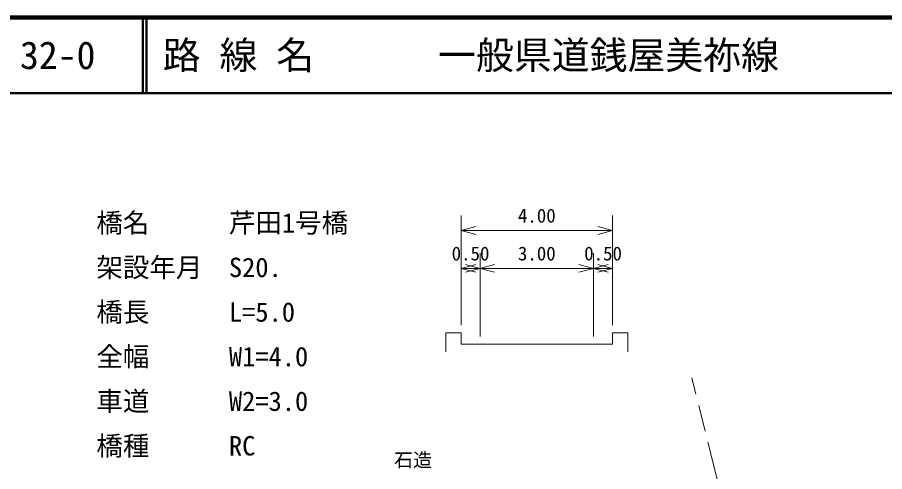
# Model space of a CAD drawing. Units: millimetres, scale not verified, with parts at other scales. Extents: x 40000 to 680000, y 20000 to 380000.
# Drawn here: x 161182 to 275694, y 319988 to 380000 of the extents above; entities that cross this region are included whole.
import ezdxf
from ezdxf.enums import TextEntityAlignment as Align

# ---------------------------------------------------------------- set-up
doc = ezdxf.new("R2010")
doc.units = ezdxf.units.MM
doc.header["$LTSCALE"] = 1000
doc.linetypes.add('CHAIN', pattern=[18.5, 12, -1.5, 3.5, -1.5])
for name, color, linetype, lineweight in [('S-BMK', 2, 'CHAIN', 13), ('S-STR-HTXT', 7, 'Continuous', 13), ('S-TTL', 2, 'Continuous', 140), ('S-TTL-LINE', 7, 'Continuous', 50)]:
    doc.layers.add(name, color=color, linetype=linetype, lineweight=lineweight)
doc.layers.add('S-TTL-TXT', color=7, linetype='Continuous')
doc.styles.add('ＭＳ ゴシック', font='')
doc.styles.get('ＭＳ ゴシック').set_extended_font_data('MS Gothic')

msp = doc.modelspace()

# ---------------------------------------------------------------- linework, layer by layer
at = {"layer": 'S-BMK'}
msp.add_line((259705, 294295), (250242, 332387), dxfattribs=at)
at = {"layer": 'S-STR-HTXT'}
for p, q in [((219767, 339338), (219767, 353838)), ((239767, 339338), (239767, 353838)), ((221699, 352355), (219767, 351838)), ((219767, 351838), (239767, 351838)), ((219767, 351838), (221699, 351320)), ((239767, 351838), (237836, 352355)), ((237836, 351320), (239767, 351838)), ((222267, 337838), (222267, 348838)), ((237267, 337838), (237267, 348838)), ((221699, 347355), (219767, 346838)), ((222267, 346838), (220336, 347355)), ((224199, 347355), (222267, 346838)), ((237267, 346838), (235336, 347355)), ((239199, 347355), (237267, 346838)), ((239767, 346838), (237836, 347355)), ((219767, 346838), (222267, 346838)), ((219767, 346838), (221699, 346320)), ((220336, 346320), (222267, 346838)), ((222267, 346838), (237267, 346838)), ((222267, 346838), (224199, 346320)), ((235336, 346320), (237267, 346838)), ((237267, 346838), (239767, 346838)), ((237267, 346838), (239199, 346320)), ((237836, 346320), (239767, 346838)), ((217767, 338338), (219767, 338338)), ((217767, 338338), (217767, 335838)), ((219767, 336838), (219767, 338338)), ((239767, 336838), (239767, 338338)), ((239767, 338338), (241767, 338338)), ((241767, 338338), (241767, 335838)), ((219767, 336838), (222267, 336838)), ((222267, 336838), (237267, 336838)), ((237267, 336838), (239767, 336838))]:
    msp.add_line(p, q, dxfattribs=at)
at = {"layer": 'S-TTL'}
msp.add_line((680000, 380000), (40000, 380000), dxfattribs=at)
at = {"layer": 'S-TTL-LINE'}
for p, q in [((177750, 380000), (177750, 370000)), ((178250, 380000), (178250, 370000)), ((40000, 370000), (680000, 370000))]:
    msp.add_line(p, q, dxfattribs=at)

# ---------------------------------------------------------------- texts
at = {"layer": 'S-STR-HTXT', "style": 'ＭＳ ゴシック'}
for s, height, p in [('橋名\u3000\u3000\u3000芹田1号橋', 2566, (171615, 350807)), ('架設年月\u3000S20.', 2566, (171615, 344916)), ('橋長\u3000\u3000\u3000L=5.0', 2566, (171615, 339025)), ('全幅\u3000\u3000\u3000W1=4.0', 2566, (171615, 333134)), ('車道\u3000\u3000\u3000W2=3.0', 2566, (171615, 327243)), ('橋種\u3000\u3000\u3000RC', 2566, (171615, 321352)), ('石造', 1833, (210926, 320063))]:
    msp.add_text(s, height=height, dxfattribs=at).set_placement(p, align=Align.BOTTOM_LEFT)
for s, p in [('4.00', (229767, 352338)), ('0.50', (221017, 347338)), ('3.00', (229767, 347338)), ('0.50', (238517, 347338))]:
    msp.add_text(s, height=1833, dxfattribs=at).set_placement(p, align=Align.BOTTOM_CENTER)
at = {"layer": 'S-TTL-TXT', "style": 'ＭＳ ゴシック'}
for s, p in [('32-0', (161521, 375000)), ('路 線 名', (180380, 375000)), ('一般県道銭屋美祢線', (216734, 375000))]:
    msp.add_text(s, height=3666, dxfattribs=at).set_placement(p, align=Align.MIDDLE_LEFT)

doc.saveas('drawing.dxf')
